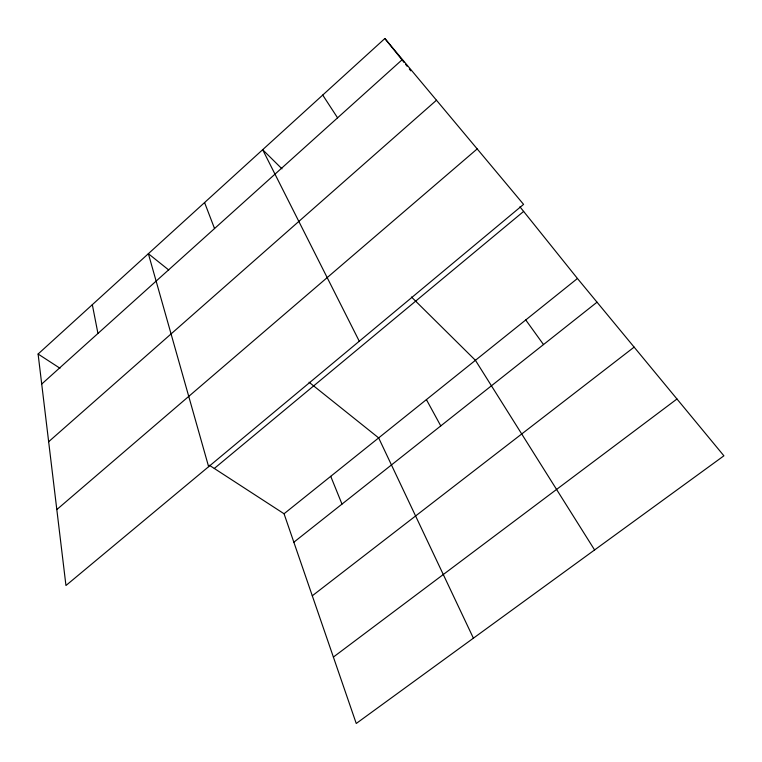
<?xml version="1.0" encoding="UTF-8"?>
<svg xmlns="http://www.w3.org/2000/svg" width="762" height="762" viewBox="0 0 762 762"><rect width="100%" height="100%" fill="white"/><g stroke="black" fill="none" stroke-linecap="round" stroke-linejoin="round"><path stroke-width="1.14" d="M38.1 354.025L384.867 38.519L523.58 204.387L65.951 585.511L38.1 354.025L59.969 368.237M41.71 384.058L402.412 59.503M48.654 441.722L436.474 100.232M56.817 509.578L477.193 148.914M214.303 468.459L523.637 211.417M284.055 513.759L577.453 278.492L723.9 455.809L356.245 723.481L284.055 513.759L209.312 465.23M293.846 542.22L597.037 302.19M312.287 595.789L634.136 347.12M333.385 657.073L676.98 398.993M168.716 269.977L148.371 253.698L208.626 466.687M309.039 382.219L378.657 437.902L473.402 638.185M281.988 168.84L262.661 149.704L359.273 341.224M411.442 296.99L475.421 360.312L594.598 549.954M384.867 38.519L404.136 62.522M405.622 64.37L407.099 66.218M409.327 68.99L410.804 70.837M519.913 206.788L577.453 278.492M525.751 319.945L543.506 344.576M322.726 95.059L337.576 117.843M426.406 399.612L440.769 425.91M330.737 476.336L341.995 504.111M204.578 202.559L214.541 228.543M92.326 304.686L97.946 333.461"/></g></svg>
